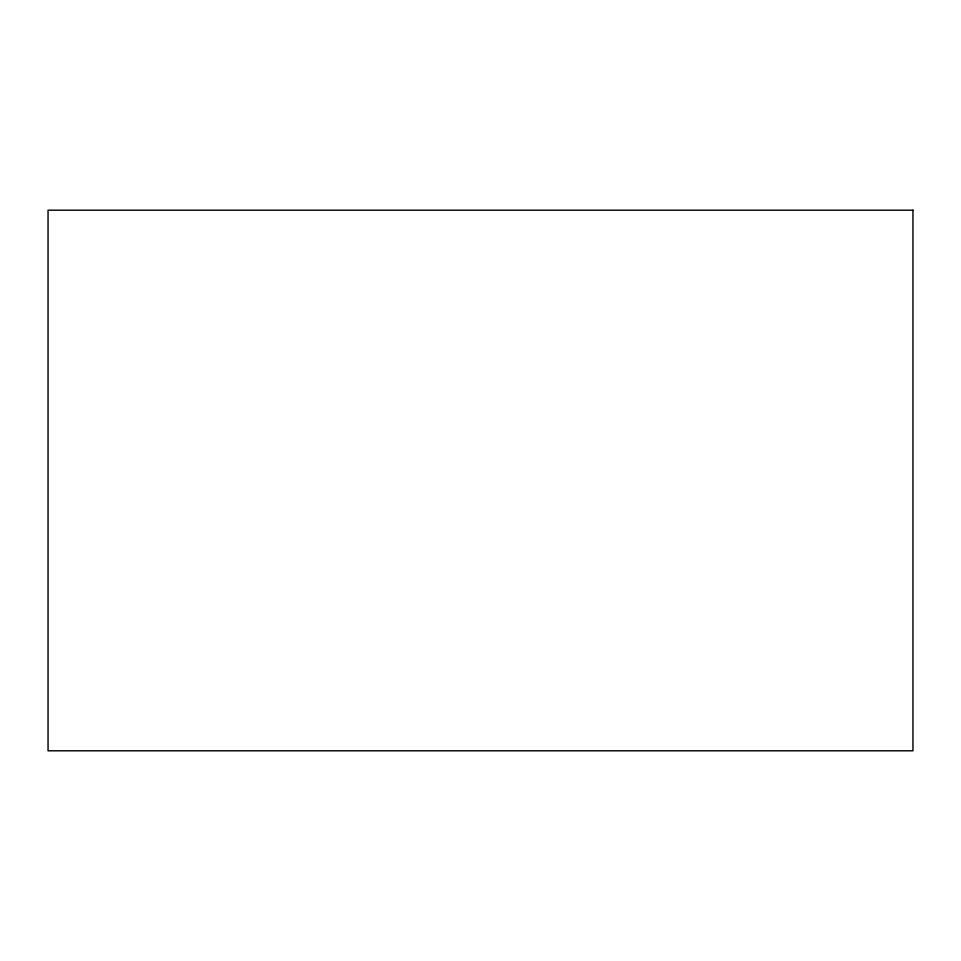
<?xml version="1.0" encoding="UTF-8"?>
<svg xmlns="http://www.w3.org/2000/svg" width="961" height="961" viewBox="0 0 961 961"><rect width="100%" height="100%" fill="white"/><g stroke="black" fill="none" stroke-linecap="round" stroke-linejoin="round"><path stroke-width="1.44" d="M912.95 210.195L48.05 210.195L48.05 750.805L912.95 750.805L912.95 210.195"/></g></svg>
